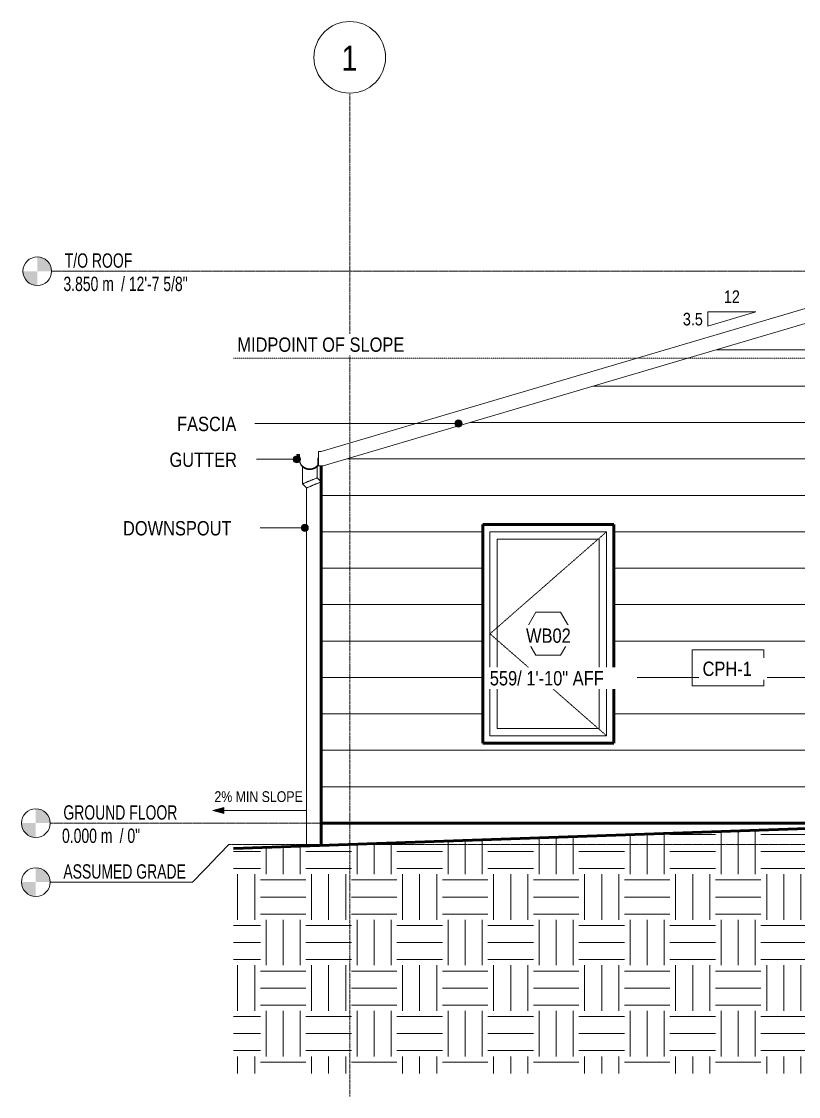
# Model space of a CAD drawing. Header units: millimetres. Extents: x -62626 to -9567, y -1907 to 5592.
# Drawn here: x -62626 to -57205, y -1907 to 5592 of the extents above; entities that cross this region are included whole.
import ezdxf

# ---------------------------------------------------------------- set-up
doc = ezdxf.new("R2010")
doc.units = ezdxf.units.MM
for name, pattern in [('CMHC_Center - Large', [18, 9, -3, 3, -3]), ('CMHC_Center - Medium', [12, 6, -2, 2, -2]), ('CMHC_Dash - Small', [2, 1, -1])]:
    doc.linetypes.add(name, pattern=pattern)
for name, color, linetype, lineweight in [('A-ANNO-IDEN', 7, 'Continuous', 9), ('A-ANNO-NOTE', 7, 'Continuous', 9), ('A-DETL-GENF', 7, 'Continuous', 18), ('A-FLOR-LEVL', 7, 'Continuous', 9), ('A-FLOR-OTLN', 7, 'Continuous', 18), ('A-GENM', 7, 'Continuous', 18), ('A-GENM-IDEN', 7, 'Continuous', 18), ('A-GLAZ', 7, 'Continuous', 18), ('A-GLAZ-IDEN', 7, 'Continuous', 9), ('A-ROOF', 7, 'Continuous', 18), ('A-ROOF-IDEN', 7, 'Continuous', 9), ('A-ROOF-OTLN', 7, 'Continuous', 18), ('A-ROOF-PATT', 7, 'Continuous', 18), ('A-WALL', 7, 'Continuous', 18), ('A-WALL-PATT', 7, 'Continuous', 18), ('G-ANNO-DIMS', 7, 'Continuous', 9), ('G-ANNO-TEXT', 7, 'Continuous', 9), ('S-GRID', 7, 'Continuous', 9), ('S-GRID-IDEN', 7, 'Continuous', 9)]:
    doc.layers.add(name, color=color, linetype=linetype, lineweight=lineweight)
doc.layers.add('A-DETL', color=7, linetype='Continuous', lineweight=18, true_color=0x00a600)
doc.layers.add('A-GLAZ-HDLN', color=9, linetype='CMHC_Dash - Small', lineweight=18, true_color=0x808080)
doc.styles.add('Arial Narrow', font='ARIALN.TTF', dxfattribs={"width": 0.85, "height": 100})
doc.styles.add('Arial Narrow_1', font='ARIALN.TTF', dxfattribs={"height": 100})
doc.styles.add('Arial Narrow_2', font='ARIALN.TTF', dxfattribs={"height": 175})
doc.styles.add('Arial Narrow_3', font='ARIALN.TTF', dxfattribs={"height": 75})
doc.styles.add('Arial Narrow_4', font='ARIALN.TTF', dxfattribs={"height": 87.5})

# ---------------------------------------------------------------- blocks, each defined once
blk = doc.blocks.new('Operable - 3_0_x5_0_-8899172-ADU-1 - SOUTH')
at = {"layer": 'A-GLAZ'}
for p, q in [((-59357.7, 2032), (-59357.7, 609.6)), ((-59357.7, 2032), (-58544.9, 2032)), ((-58544.9, 2032), (-59357.7, 2032)), ((-59357.7, 609.6), (-59357.7, 2032)), ((-58544.9, 609.6), (-58544.9, 2032)), ((-58544.9, 2032), (-58544.9, 609.6)), ((-58595.7, 1981.2), (-59306.9, 1981.2)), ((-59306.9, 660.4), (-59306.9, 1981.2)), ((-59306.9, 1981.2), (-59306.9, 660.4)), ((-59306.9, 1981.2), (-58595.7, 1981.2)), ((-58595.7, 1981.2), (-58595.7, 660.4)), ((-58595.7, 660.4), (-58595.7, 1981.2)), ((-59357.7, 609.6), (-58544.9, 609.6)), ((-58544.9, 609.6), (-59357.7, 609.6)), ((-58595.7, 660.4), (-59306.9, 660.4)), ((-59306.9, 660.4), (-58595.7, 660.4))]:
    blk.add_line(p, q, dxfattribs=at)
at = {"layer": 'A-GLAZ-HDLN'}
for p, q in [((-59357.7, 1320.8), (-58544.9, 2032)), ((-58544.9, 609.6), (-59357.7, 1320.8))]:
    blk.add_line(p, q, dxfattribs=at)
blk = doc.blocks.new('Level - Standard-1636326-ADU-1 - SOUTH')
at = {"layer": 'A-FLOR-LEVL'}
h = blk.add_hatch(color=256, dxfattribs=at)
edge = h.paths.add_edge_path()
edge.add_line((-62526.2, 0), (-62426.2, 0))
edge.add_arc((-62526.2, 0), 100, 360, 450)
edge.add_line((-62526.2, 100), (-62526.2, 0))
h = blk.add_hatch(color=256, dxfattribs=at)
edge = h.paths.add_edge_path()
edge.add_line((-62526.2, -100), (-62526.2, 0))
edge.add_line((-62526.2, 0), (-62626.2, 0))
edge.add_arc((-62526.2, 0), 100, 180, 270)
blk.add_circle((-62526.2, 0), 100, dxfattribs=at)
blk = doc.blocks.new('Level - Standard-9115857-ADU-1 - SOUTH')
at = {"layer": 'A-FLOR-LEVL', "true_color": 0xff0000}
h = blk.add_hatch(color=1, dxfattribs=at)
edge = h.paths.add_edge_path()
edge.add_line((-62526.2, -411.6), (-62426.2, -411.6))
edge.add_arc((-62526.2, -411.6), 100, 0, 90)
edge.add_line((-62526.2, -311.6), (-62526.2, -411.6))
h = blk.add_hatch(color=1, dxfattribs=at)
edge = h.paths.add_edge_path()
edge.add_line((-62526.2, -511.6), (-62526.2, -411.6))
edge.add_line((-62526.2, -411.6), (-62626.2, -411.6))
edge.add_arc((-62526.2, -411.6), 100, 180, 270)
at = {"layer": 'A-FLOR-LEVL'}
blk.add_circle((-62526.2, -411.6), 100, dxfattribs=at)
blk = doc.blocks.new('CMHC_Tag - Window - Elevation-5642712-ADU-1 - SOUTH')
at = {"layer": 'A-ANNO-NOTE'}
for p, q in [((-59037.9, 1470.8), (-59124.5, 1320.8)), ((-58864.7, 1470.8), (-59037.9, 1470.8)), ((-58778, 1320.8), (-58864.7, 1470.8)), ((-59124.5, 1320.8), (-59037.9, 1170.8)), ((-58864.7, 1170.8), (-58778, 1320.8)), ((-59037.9, 1170.8), (-58864.7, 1170.8))]:
    blk.add_line(p, q, dxfattribs=at)
blk = doc.blocks.new('Grid - Standard-408483-ADU-1 - SOUTH')
at = {"layer": 'S-GRID-IDEN'}
blk.add_circle((-60336.2, 5341.9), 250, dxfattribs=at)
for start, end in [(0, 180), (180, 0)]:
    blk.add_arc((-60336.2, 5341.9), 250, start, end, dxfattribs=at)
blk = doc.blocks.new('CMHC_Tag - Material - Standard-7027297-ADU-1 - SOUTH')
at = {"layer": 'A-ANNO-NOTE'}
for p, q in [((-57947.6, 1207.7), (-57947.6, 957.7)), ((-57447.6, 1207.7), (-57947.6, 1207.7)), ((-57447.6, 957.7), (-57447.6, 1207.7)), ((-57947.6, 957.7), (-57447.6, 957.7))]:
    blk.add_line(p, q, dxfattribs=at)
blk = doc.blocks.new('CMHC_Graphic - Minimum Slope - 2_ Min-8593703-ADU-1 - SOUTH')
at = {"layer": 'A-ANNO-NOTE'}
blk.add_hatch(color=256, dxfattribs=at).paths.add_polyline_path([(-61213.9, 108.7), (-61213.9, 67.2), (-61291.3, 87.9)])
for p, q in [((-61213.9, 108.7), (-61291.3, 87.9)), ((-61291.3, 87.9), (-61213.9, 67.2)), ((-61213.9, 67.2), (-61213.9, 108.7)), ((-61213.9, 87.9), (-60641.3, 87.9))]:
    blk.add_line(p, q, dxfattribs=at)

msp = doc.modelspace()

# ---------------------------------------------------------------- hatches: boundary and pattern name
at = {"layer": 'A-DETL-GENF', "true_color": 0x808080}
h = msp.add_hatch(dxfattribs=at)
h.set_pattern_fill('FP_5', color=8, style=0, pattern_type=2)
h.set_pattern_definition([(0, (0, 0), (317.5, 317.5), [317.5, -317.5]), (0, (0, 119.06), (317.5, 317.5), [317.5, -317.5]), (0, (0, 238.12), (317.5, 317.5), [317.5, -317.5]), (90, (39.7, 277.8), (-317.5, 317.5), [317.5, -317.5]), (90, (158.75, 277.8), (-317.5, 317.5), [317.5, -317.5]), (90, (277.8, 277.8), (-317.5, 317.5), [317.5, -317.5])])
h.paths.add_polyline_path([(-60791.1, -1747.5), (-53275.7, -1747.5), (-53275.7, -39.9), (-54036.2, 0), (-56106.3, 0), (-61146.7, -176), (-61146.7, -1747.5)])
at = {"layer": 'A-GENM-IDEN'}
h = msp.add_hatch(color=256, dxfattribs=at)
edge = h.paths.add_edge_path()
edge.add_arc((-60650.2, 2059.9), 25, 0, 360)
at = {"layer": 'A-ROOF-IDEN'}
h = msp.add_hatch(color=256, dxfattribs=at)
edge = h.paths.add_edge_path()
edge.add_arc((-59577, 2787.7), 25, 0, 360)
h = msp.add_hatch(color=256, dxfattribs=at)
edge = h.paths.add_edge_path()
edge.add_arc((-60705.2, 2537.9), 25, 0, 360)
at = {"layer": 'A-ROOF-PATT', "true_color": 0xb9b9b9}
h = msp.add_hatch(dxfattribs=at)
h.set_pattern_fill('FP_2', color=9, style=0, pattern_type=2)
h.set_pattern_definition([(0, (-73310, 2540), (0, 254), [])])
h.paths.add_polyline_path([(-54036.2, 2191), (-54036.2, 2528.2), (-54061.7, 2528.2), (-56290.6, 3742.3), (-60521.8, 2491.4), (-60536.2, 2491.4), (-60536.2, 2191), (-56323, 3436.6), (-54259.6, 2312.6)])
at = {"layer": 'A-WALL-PATT', "true_color": 0xb9b9b9}
h = msp.add_hatch(dxfattribs=at)
h.set_pattern_fill('FP_3', color=9, style=0, pattern_type=2)
h.set_pattern_definition([(0, (-56243.73, 0), (0, 254), [])])
h.paths.add_polyline_path([(-60536.2, 0), (-56996.3, 0), (-56996.3, 2120.9), (-56100.7, 2120.9), (-56100.7, 3315.5), (-56323, 3436.6), (-60536.2, 2191), (-60536.2, 1283.4)])
h.paths.add_polyline_path([(-59408.5, 558.8), (-59408.5, 2082.8), (-58494.1, 2082.8), (-58494.1, 558.8), (-59178.9, 558.8)])

# ---------------------------------------------------------------- linework, layer by layer
at = {"layer": 'A-DETL', "color": 7, "linetype": 'CMHC_Dash - Small'}
msp.add_line((-61146.7, 3242.6), (-53275.7, 3242.6), dxfattribs=at)
at = {"layer": 'A-DETL', "color": 7, "lineweight": 50}
msp.add_line((-56106.3, 0), (-61146.7, -176), dxfattribs=at)
at = {"layer": 'A-FLOR-LEVL', "color": 1, "linetype": 'CMHC_Center - Medium', "true_color": 0xff0000}
msp.add_line((-61179.7, -150), (-51996.2, -150), dxfattribs=at)
at = {"layer": 'A-FLOR-OTLN', "lineweight": 50}
for p in [(-60536.2, -154.7), (-56386.7, 0)]:
    msp.add_line(p, (-60536.2, 0), dxfattribs=at)
at = {"layer": 'A-GENM'}
for p, q in [((-60665.9, 2491.4), (-60665.9, 2490.3)), ((-60665.9, 2486.1), (-60665.9, 2366.4)), ((-60564.3, 2408.5), (-60564.3, 2486.2)), ((-60536.2, 2380.4), (-60564.3, 2408.5)), ((-60665.9, 2366.4), (-60637.8, 2338.3)), ((-60637.8, 2338.3), (-60637.8, -150)), ((-60637.8, -150), (-60536.2, -150))]:
    msp.add_line(p, q, dxfattribs=at)
for points, knots in [([(-60564.3, 2491.4), (-60564.3, 2491.2), (-60564.8, 2490.6), (-60565.9, 2489.6), (-60566.8, 2489), (-60567.5, 2488.4), (-60568.3, 2487.8), (-60569.5, 2486.8), (-60571.2, 2485.4), (-60573.1, 2483.9), (-60574.6, 2482.9), (-60575.5, 2482.3), (-60576.2, 2481.9), (-60576.9, 2481.5), (-60577.8, 2480.9), (-60579.5, 2479.9), (-60582.2, 2478.4), (-60585, 2477), (-60587.4, 2476), (-60589.2, 2475.3), (-60591.2, 2474.6), (-60593.8, 2473.7), (-60597.2, 2472.7), (-60601.5, 2471.7), (-60607.4, 2470.8), (-60613.6, 2470.5), (-60619.8, 2470.6), (-60624.3, 2471), (-60628.7, 2471.7), (-60633, 2472.7), (-60636.5, 2473.7), (-60639.1, 2474.6), (-60640.7, 2475.2), (-60641.9, 2475.6), (-60643.2, 2476.1), (-60645.3, 2477), (-60648.1, 2478.4), (-60650.7, 2479.9), (-60652.4, 2480.9), (-60653.4, 2481.5), (-60654.1, 2481.9), (-60654.8, 2482.3), (-60655.6, 2482.9), (-60657.1, 2483.9), (-60659, 2485.4), (-60660.7, 2486.8), (-60661.9, 2487.8), (-60662.7, 2488.4), (-60663.5, 2489), (-60664.3, 2489.6), (-60665.5, 2490.6), (-60665.9, 2491.2), (-60665.9, 2491.4)], [0, 0, 0, 0, 0.055556, 0.083333, 0.097222, 0.111111, 0.125, 0.138889, 0.166667, 0.194444, 0.208333, 0.215278, 0.222222, 0.229167, 0.236111, 0.25, 0.277778, 0.305556, 0.319444, 0.333333, 0.347222, 0.361111, 0.388889, 0.416667, 0.444444, 0.5, 0.527778, 0.555556, 0.583333, 0.611111, 0.638889, 0.652778, 0.666667, 0.673611, 0.680556, 0.694444, 0.722222, 0.75, 0.763889, 0.770833, 0.777778, 0.784722, 0.791667, 0.805556, 0.833333, 0.861111, 0.875, 0.888889, 0.902778, 0.916667, 0.944444, 1, 1, 1, 1]), ([(-60665.9, 2491.4), (-60665.9, 2491.2), (-60665.5, 2490.6), (-60664.3, 2489.6), (-60663.5, 2489), (-60662.7, 2488.4), (-60661.9, 2487.8), (-60660.7, 2486.8), (-60659, 2485.4), (-60657.1, 2483.9), (-60655.6, 2482.9), (-60654.8, 2482.3), (-60654.3, 2482), (-60654.1, 2481.9)], [0, 0, 0, 0, 0.0555556, 0.0833333, 0.0972222, 0.1111111, 0.125, 0.1388889, 0.1666667, 0.1944444, 0.2083333, 0.2152778, 0.2222222, 0.2222222, 0.2222222, 0.2222222]), ([(-60665.9, 2486.1), (-60665.9, 2485.9), (-60665.5, 2485.4), (-60664.3, 2484.5), (-60663.5, 2483.9), (-60662.7, 2483.4), (-60661.9, 2482.8), (-60660.7, 2481.8), (-60659.1, 2480.5), (-60657.1, 2479.1), (-60655.6, 2478.2), (-60654.7, 2477.6), (-60654.1, 2477.2), (-60653.4, 2476.8), (-60652.4, 2476.3), (-60650.7, 2475.3), (-60648, 2473.9), (-60645.2, 2472.6), (-60642.8, 2471.6), (-60641, 2470.9), (-60639.7, 2470.5), (-60639, 2470.3)], [-1, -1, -1, -1, -0.9444444, -0.9166667, -0.9027778, -0.8888889, -0.875, -0.8611111, -0.8333333, -0.8055556, -0.7916667, -0.7847222, -0.7777778, -0.7708333, -0.7638889, -0.75, -0.7222222, -0.6944444, -0.6805556, -0.6666667, -0.6527778, -0.6527778, -0.6527778, -0.6527778]), ([(-60653.4, 2480.4), (-60653.1, 2480.2), (-60652.4, 2479.8), (-60651.3, 2479.1), (-60650.3, 2478.6), (-60649.9, 2478.3)], [0.22916667, 0.22916667, 0.22916667, 0.22916667, 0.23611111, 0.25, 0.26203859, 0.26203859, 0.26203859, 0.26203859]), ([(-60586.9, 2475.1), (-60586.5, 2475.3), (-60584.8, 2476), (-60583.1, 2476.9), (-60581.8, 2477.6), (-60581.6, 2477.7)], [0.68409835, 0.68409835, 0.68409835, 0.68409835, 0.69444444, 0.72222222, 0.7274196, 0.7274196, 0.7274196, 0.7274196]), ([(-60580.3, 2475), (-60579.9, 2475.2), (-60579, 2475.7), (-60577.8, 2476.4), (-60576.9, 2476.9), (-60576.2, 2477.3), (-60575.5, 2477.7), (-60574.6, 2478.2), (-60573.1, 2479.2), (-60571.2, 2480.6), (-60569.5, 2481.9), (-60568.3, 2482.8), (-60567.5, 2483.4), (-60566.8, 2484), (-60565.9, 2484.6), (-60564.7, 2485.5), (-60564.3, 2486), (-60564.3, 2486.2)], [-0.2611082, -0.2611082, -0.2611082, -0.2611082, -0.25, -0.2361111, -0.2291667, -0.2222222, -0.2152778, -0.2083333, -0.1944444, -0.1666667, -0.1388889, -0.125, -0.1111111, -0.0972222, -0.0833333, -0.0555556, 0, 0, 0, 0]), ([(-60576.2, 2481.9), (-60575.9, 2482), (-60575.5, 2482.3), (-60574.6, 2482.9), (-60573.1, 2483.9), (-60571.2, 2485.4), (-60569.5, 2486.8), (-60568.3, 2487.8), (-60567.5, 2488.4), (-60566.8, 2489), (-60565.9, 2489.6), (-60564.8, 2490.6), (-60564.3, 2491.2), (-60564.3, 2491.4)], [0.7777778, 0.7777778, 0.7777778, 0.7777778, 0.7847222, 0.7916667, 0.8055556, 0.8333333, 0.8611111, 0.875, 0.8888889, 0.9027778, 0.9166667, 0.9444444, 1, 1, 1, 1]), ([(-60571.5, 2484.1), (-60571.4, 2484.2), (-60570.6, 2484.8), (-60569.8, 2485.5), (-60569.2, 2486), (-60569.2, 2486)], [0.82976776, 0.82976776, 0.82976776, 0.82976776, 0.83333333, 0.86111111, 0.8622843, 0.8622843, 0.8622843, 0.8622843]), ([(-60569.2, 2486), (-60569.2, 2486), (-60569.8, 2485.5), (-60570.6, 2484.8), (-60571.4, 2484.2), (-60571.5, 2484.1)], [0.1377157, 0.1377157, 0.1377157, 0.1377157, 0.13888889, 0.16666667, 0.17023224, 0.17023224, 0.17023224, 0.17023224]), ([(-60564.3, 2408.5), (-60564.3, 2408.5), (-60565.5, 2408), (-60570.6, 2405.9), (-60578.8, 2402.5), (-60587.7, 2398.9), (-60595.6, 2395.6), (-60601.9, 2392.9), (-60608.5, 2390.2), (-60615.1, 2387.5), (-60621.8, 2384.7), (-60628.3, 2382), (-60634.6, 2379.4), (-60642.6, 2376.1), (-60651.5, 2372.4), (-60659.6, 2369.1), (-60664.8, 2366.9), (-60665.9, 2366.4), (-60665.9, 2366.4)], [0, 0, 0, 0, 0.083333, 0.166667, 0.25, 0.333333, 0.375, 0.416667, 0.458333, 0.5, 0.541667, 0.583333, 0.625, 0.666667, 0.75, 0.833333, 0.916667, 1, 1, 1, 1]), ([(-60639.1, 2473.5), (-60638.4, 2473.3), (-60636.4, 2472.6), (-60633.7, 2471.8), (-60631.6, 2471.3), (-60630.9, 2471.1)], [0.34722222, 0.34722222, 0.34722222, 0.34722222, 0.36111111, 0.38888889, 0.40243021, 0.40243021, 0.40243021, 0.40243021]), ([(-60631.8, 2468.3), (-60630.8, 2468), (-60628.3, 2467.5), (-60624.9, 2467), (-60622.6, 2466.8), (-60621.7, 2466.7)], [-0.60355081, -0.60355081, -0.60355081, -0.60355081, -0.58333333, -0.55555556, -0.539852, -0.539852, -0.539852, -0.539852]), ([(-60622, 2469.7), (-60619.7, 2469.5), (-60616.4, 2469.4), (-60613.1, 2469.5), (-60612, 2469.5)], [0.45845054, 0.45845054, 0.45845054, 0.45845054, 0.5, 0.51854098, 0.51854098, 0.51854098, 0.51854098]), ([(-60612.6, 2466.5), (-60611.9, 2466.5), (-60609.7, 2466.6), (-60606.5, 2466.9), (-60604.1, 2467.2), (-60603.2, 2467.3)], [-0.48461123, -0.48461123, -0.48461123, -0.48461123, -0.47222222, -0.44444444, -0.42691378, -0.42691378, -0.42691378, -0.42691378]), ([(-60603.9, 2470.3), (-60603.1, 2470.4), (-60600.9, 2470.8), (-60598.1, 2471.4), (-60596.1, 2472), (-60595.6, 2472.1)], [0.56821404, 0.56821404, 0.56821404, 0.56821404, 0.58333333, 0.61111111, 0.62233055, 0.62233055, 0.62233055, 0.62233055]), ([(-60595.4, 2469.1), (-60594.7, 2469.3), (-60593.2, 2469.7), (-60591.2, 2470.3), (-60589.3, 2471), (-60587.4, 2471.6), (-60586.2, 2472.1), (-60585.6, 2472.4)], [-0.37610665, -0.37610665, -0.37610665, -0.37610665, -0.36111111, -0.34722222, -0.33333333, -0.31944444, -0.30555556, -0.30555556, -0.30555556, -0.30555556]), ([(-60536.2, 2380.4), (-60536.2, 2380.4), (-60537.4, 2379.9), (-60542.5, 2377.8), (-60550.7, 2374.4), (-60559.6, 2370.8), (-60567.5, 2367.5), (-60573.8, 2364.8), (-60580.4, 2362.1), (-60587, 2359.4), (-60593.7, 2356.6), (-60600.2, 2353.9), (-60606.5, 2351.3), (-60614.5, 2348), (-60623.4, 2344.3), (-60631.5, 2341), (-60636.7, 2338.8), (-60637.8, 2338.4), (-60637.8, 2338.3)], [0, 0, 0, 0, 0.083333, 0.166667, 0.25, 0.333333, 0.375, 0.416667, 0.458333, 0.5, 0.541667, 0.583333, 0.625, 0.666667, 0.75, 0.833333, 0.916667, 1, 1, 1, 1])]:
    msp.add_open_spline(points, degree=3, knots=knots, dxfattribs=at)
at = {"layer": 'A-GENM-IDEN'}
msp.add_line((-60650.2, 2059.9), (-61147.6, 2059.9), dxfattribs=at)
msp.add_circle((-60650.2, 2059.9), 25, dxfattribs=at)
at = {"layer": 'A-ROOF', "lineweight": 50}
msp.add_line((-60536.2, 2191), (-60536.2, 2491.4), dxfattribs=at)
at = {"layer": 'A-ROOF-IDEN'}
for p, q in [((-59577, 2787.7), (-61110.9, 2787.7)), ((-60705.2, 2537.9), (-61110.9, 2537.9))]:
    msp.add_line(p, q, dxfattribs=at)
for centre in [(-59577, 2787.7), (-60705.2, 2537.9)]:
    msp.add_circle(centre, 25, dxfattribs=at)
at = {"layer": 'A-ROOF-OTLN'}
for p, q in [((-60536.2, 2591.4), (-56279.2, 3850)), ((-56290.6, 3742.3), (-60521.8, 2491.4)), ((-60687.2, 2572.5), (-60705.2, 2572.5)), ((-60705.2, 2572.5), (-60705.2, 2566.4)), ((-60705.2, 2566.4), (-60690.2, 2566.4)), ((-60690.2, 2566.4), (-60690.2, 2537.5)), ((-60687.2, 2537.6), (-60687.2, 2572.5)), ((-60555.2, 2491.4), (-60555.2, 2591.4)), ((-60555.2, 2591.4), (-60536.2, 2591.4)), ((-60555.2, 2546.2), (-60558.2, 2546.2)), ((-60558.2, 2546.2), (-60558.2, 2497.2)), ((-60521.8, 2491.4), (-60555.2, 2491.4))]:
    msp.add_line(p, q, dxfattribs=at)
for radius, start, end in [(75.2, 183.09655, 322.90345), (72.2, 183.16028, 322.11142)]:
    msp.add_arc((-60615.2, 2541.5), radius, start, end, dxfattribs=at)
at = {"layer": 'A-WALL', "lineweight": 50}
for p, q in [((-60536.2, 2191), (-60536.2, 0)), ((-59408.5, 558.8), (-59408.5, 2082.8)), ((-59408.5, 2082.8), (-58494.1, 2082.8)), ((-58494.1, 2082.8), (-58494.1, 558.8)), ((-58494.1, 558.8), (-59408.5, 558.8))]:
    msp.add_line(p, q, dxfattribs=at)
at = {"layer": 'S-GRID', "color": 8, "linetype": 'CMHC_Center - Large', "true_color": 0x808080}
msp.add_line((-60336.2, -1906.9), (-60336.2, 5091.9), dxfattribs=at)

# ---------------------------------------------------------------- block references
at = {"layer": 'A-ANNO-IDEN'}
msp.add_blockref('CMHC_Tag - Material - Standard-7027297-ADU-1 - SOUTH', (0, 0), dxfattribs=at)
at = {"layer": 'A-ANNO-NOTE'}
msp.add_blockref('CMHC_Graphic - Minimum Slope - 2_ Min-8593703-ADU-1 - SOUTH', (0, 0), dxfattribs=at)
at = {"layer": 'A-FLOR-LEVL'}
for name, p in [('Level - Standard-1636326-ADU-1 - SOUTH', (9.9, 3850)), ('Level - Standard-1636326-ADU-1 - SOUTH', (0, 0)), ('Level - Standard-9115857-ADU-1 - SOUTH', (0, 0))]:
    msp.add_blockref(name, p, dxfattribs=at)
at = {"layer": 'A-GLAZ'}
msp.add_blockref('Operable - 3_0_x5_0_-8899172-ADU-1 - SOUTH', (0, 0), dxfattribs=at)
at = {"layer": 'A-GLAZ-IDEN'}
msp.add_blockref('CMHC_Tag - Window - Elevation-5642712-ADU-1 - SOUTH', (0, 0), dxfattribs=at)
at = {"layer": 'S-GRID-IDEN'}
msp.add_blockref('Grid - Standard-408483-ADU-1 - SOUTH', (0, 0), dxfattribs=at)

# ---------------------------------------------------------------- texts
at = {"layer": 'A-ANNO-NOTE', "insert": (-61279.9, 222.3), "char_height": 75, "width": 757.595, "attachment_point": 1, "style": 'Arial Narrow_3'}
msp.add_mtext('2% MIN SLOPE', dxfattribs=at)
at = {"layer": 'A-FLOR-LEVL', "char_height": 100, "attachment_point": 1, "style": 'Arial Narrow', "bg_fill": 3, "box_fill_scale": 1.25, "bg_fill_color": 256, "bg_fill_true_color": 13158600, "bg_fill_transparency": 0}
for s, insert, width in [('T/O ROOF', (-62324.2, 3974.4), 579.219), ('GROUND FLOOR', (-62334.1, 124.4), 971.044)]:
    msp.add_mtext(s, dxfattribs=dict(at, insert=insert, width=width))
at = {"layer": 'A-FLOR-LEVL', "color": 1, "true_color": 0xff0000, "insert": (-62334.1, -287.2), "char_height": 100, "width": 1056.223, "attachment_point": 1, "style": 'Arial Narrow', "bg_fill": 3, "box_fill_scale": 1.25, "bg_fill_color": 256, "bg_fill_true_color": 13158600, "bg_fill_transparency": 0}
msp.add_mtext('ASSUMED GRADE', dxfattribs=at)

# ---------------------------------------------------------------- next in the draw order: linework, layer by layer
at = {"layer": 'A-FLOR-LEVL', "color": 1, "true_color": 0xff0000}
for p, q in [((-61179.7, -150), (-61432.3, -411.6)), ((-61432.3, -411.6), (-62426.2, -411.6))]:
    msp.add_line(p, q, dxfattribs=at)

# ---------------------------------------------------------------- next in the draw order: texts
at = {"layer": 'A-ANNO-IDEN', "insert": (-57874.6, 1126.7), "char_height": 100, "width": 424.894, "attachment_point": 1, "style": 'Arial Narrow_1', "bg_fill": 3, "box_fill_scale": 1.25, "bg_fill_color": 256, "bg_fill_true_color": 13158600, "bg_fill_transparency": 0}
msp.add_mtext('CPH-1', dxfattribs=at)
at = {"layer": 'A-FLOR-LEVL', "char_height": 100, "width": 439.525, "attachment_point": 1, "style": 'Arial Narrow', "bg_fill": 3, "box_fill_scale": 1.25, "bg_fill_color": 256, "bg_fill_true_color": 13158600, "bg_fill_transparency": 0}
for s, insert in [('3.850 m', (-62333.6, 3811.7)), ('0.000 m', (-62343.5, -38.3))]:
    msp.add_mtext(s, dxfattribs=dict(at, insert=insert))
at = {"layer": 'A-GENM-IDEN', "lineweight": 9, "insert": (-61918.1, 2107), "char_height": 100, "width": 929.957, "attachment_point": 1, "style": 'Arial Narrow_1', "bg_fill": 3, "box_fill_scale": 1.25, "bg_fill_color": 256, "bg_fill_true_color": 13158600, "bg_fill_transparency": 0}
msp.add_mtext('DOWNSPOUT', dxfattribs=at)
at = {"layer": 'A-GLAZ-IDEN', "char_height": 100, "attachment_point": 1, "style": 'Arial Narrow_1', "bg_fill": 3, "box_fill_scale": 1.25, "bg_fill_color": 256, "bg_fill_true_color": 13158600, "bg_fill_transparency": 0}
for s, insert, width in [('WB02', (-59106.2, 1357.7), 388.818), ('559/ 1\'-10" AFF', (-59359.2, 1060.7), 1002.109)]:
    msp.add_mtext(s, dxfattribs=dict(at, insert=insert, width=width))
at = {"layer": 'A-ROOF-IDEN', "char_height": 100, "attachment_point": 1, "style": 'Arial Narrow_1', "bg_fill": 3, "box_fill_scale": 1.25, "bg_fill_color": 256, "bg_fill_true_color": 13158600, "bg_fill_transparency": 0}
for s, insert, width in [('FASCIA', (-61540.9, 2834.8), 517.088), ('GUTTER', (-61593.9, 2585), 581.223)]:
    msp.add_mtext(s, dxfattribs=dict(at, insert=insert, width=width))
at = {"layer": 'G-ANNO-DIMS', "char_height": 87.5, "attachment_point": 1, "line_spacing_factor": 0.974696, "style": 'Arial Narrow_4', "bg_fill": 3, "box_fill_scale": 1.25, "bg_fill_color": 256, "bg_fill_true_color": 13158600, "bg_fill_transparency": 0}
for s, insert, width in [('12', (-57726, 3716), 133.246), ('3.5', (-58012.1, 3559.6), 166.557)]:
    msp.add_mtext(s, dxfattribs=dict(at, insert=insert, width=width))
at = {"layer": 'G-ANNO-TEXT', "insert": (-61120.3, 3387.9), "char_height": 100, "width": 1443.037, "attachment_point": 1, "style": 'Arial Narrow_1', "bg_fill": 3, "box_fill_scale": 1.25, "bg_fill_color": 256, "bg_fill_true_color": 13158600, "bg_fill_transparency": 0}
msp.add_mtext('MIDPOINT OF SLOPE', dxfattribs=at)
at = {"layer": 'S-GRID-IDEN', "insert": (-60394.3, 5423), "char_height": 175, "width": 136.287, "attachment_point": 1, "style": 'Arial Narrow_2', "bg_fill": 3, "box_fill_scale": 1.25, "bg_fill_color": 256, "bg_fill_true_color": 13158600, "bg_fill_transparency": 0}
msp.add_mtext('1', dxfattribs=at)

# ---------------------------------------------------------------- next in the draw order: linework, layer by layer
at = {"layer": 'G-ANNO-DIMS'}
for p, q in [((-57838.3, 3467.2), (-57838.3, 3566.5)), ((-57502.7, 3566.5), (-57838.3, 3566.5)), ((-57502.7, 3566.5), (-57838.3, 3467.2))]:
    msp.add_line(p, q, dxfattribs=at)

# ---------------------------------------------------------------- next in the draw order: texts
at = {"layer": 'A-FLOR-LEVL', "char_height": 100, "attachment_point": 1, "style": 'Arial Narrow', "bg_fill": 3, "box_fill_scale": 1.25, "bg_fill_color": 256, "bg_fill_true_color": 13158600, "bg_fill_transparency": 0}
for s, insert, width in [('/ 12\'-7 5/8"', (-61931.6, 3811.7), 586.034), ('/ 0"', (-61941.5, -38.3), 180.58)]:
    msp.add_mtext(s, dxfattribs=dict(at, insert=insert, width=width))

# ---------------------------------------------------------------- next in the draw order: linework, layer by layer
at = {"layer": 'A-FLOR-LEVL', "color": 8, "linetype": 'CMHC_Center - Medium', "true_color": 0x808080}
for p, q in [((-62416.2, 3850), (-52006.1, 3850)), ((-62426.2, 0), (-51996.2, 0))]:
    msp.add_line(p, q, dxfattribs=at)

doc.saveas('drawing.dxf')
